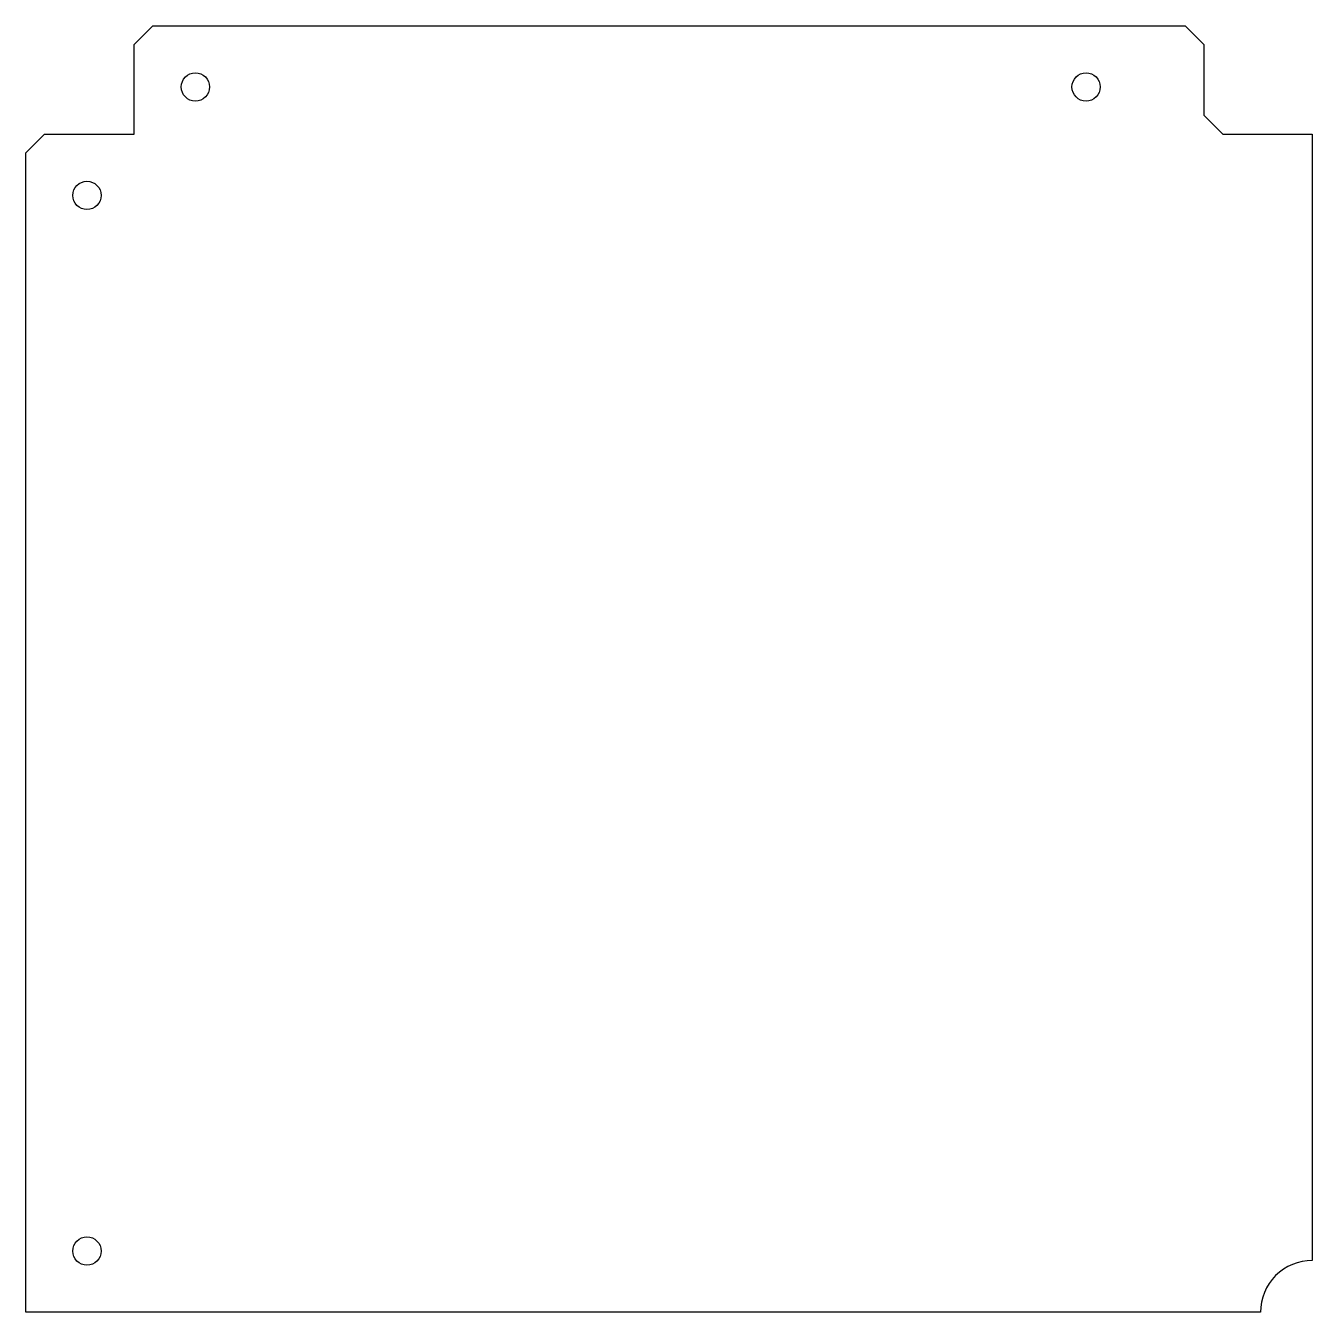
# Model space of a CAD drawing. Header units: millimetres. Extents: x -523 to -250, y -250 to 23.
import ezdxf

# ---------------------------------------------------------------- set-up
doc = ezdxf.new("R2010")
doc.units = ezdxf.units.MM
doc.layers.get('0').update_dxf_attribs({"linetype": 'CONTINUOUS'})

msp = doc.modelspace()

# ---------------------------------------------------------------- linework, layer by layer
msp.add_lwpolyline([(-523, -4), (-519, 0), (-500, 0), (-500, 19), (-496, 23), (-277, 23), (-273, 19), (-273, 4), (-269, 0), (-253, 0), (-250, 0), (-250, -3), (-250, -228), (-250, -231), (-250, -239, 0.414214), (-261, -250), (-269, -250), (-272, -250), (-497, -250), (-500, -250), (-523, -250)], format="xyb", close=True)
for centre in [(-487, 10), (-298, 10), (-510, -13), (-510, -237)]:
    msp.add_circle(centre, 3)

doc.saveas('drawing.dxf')
